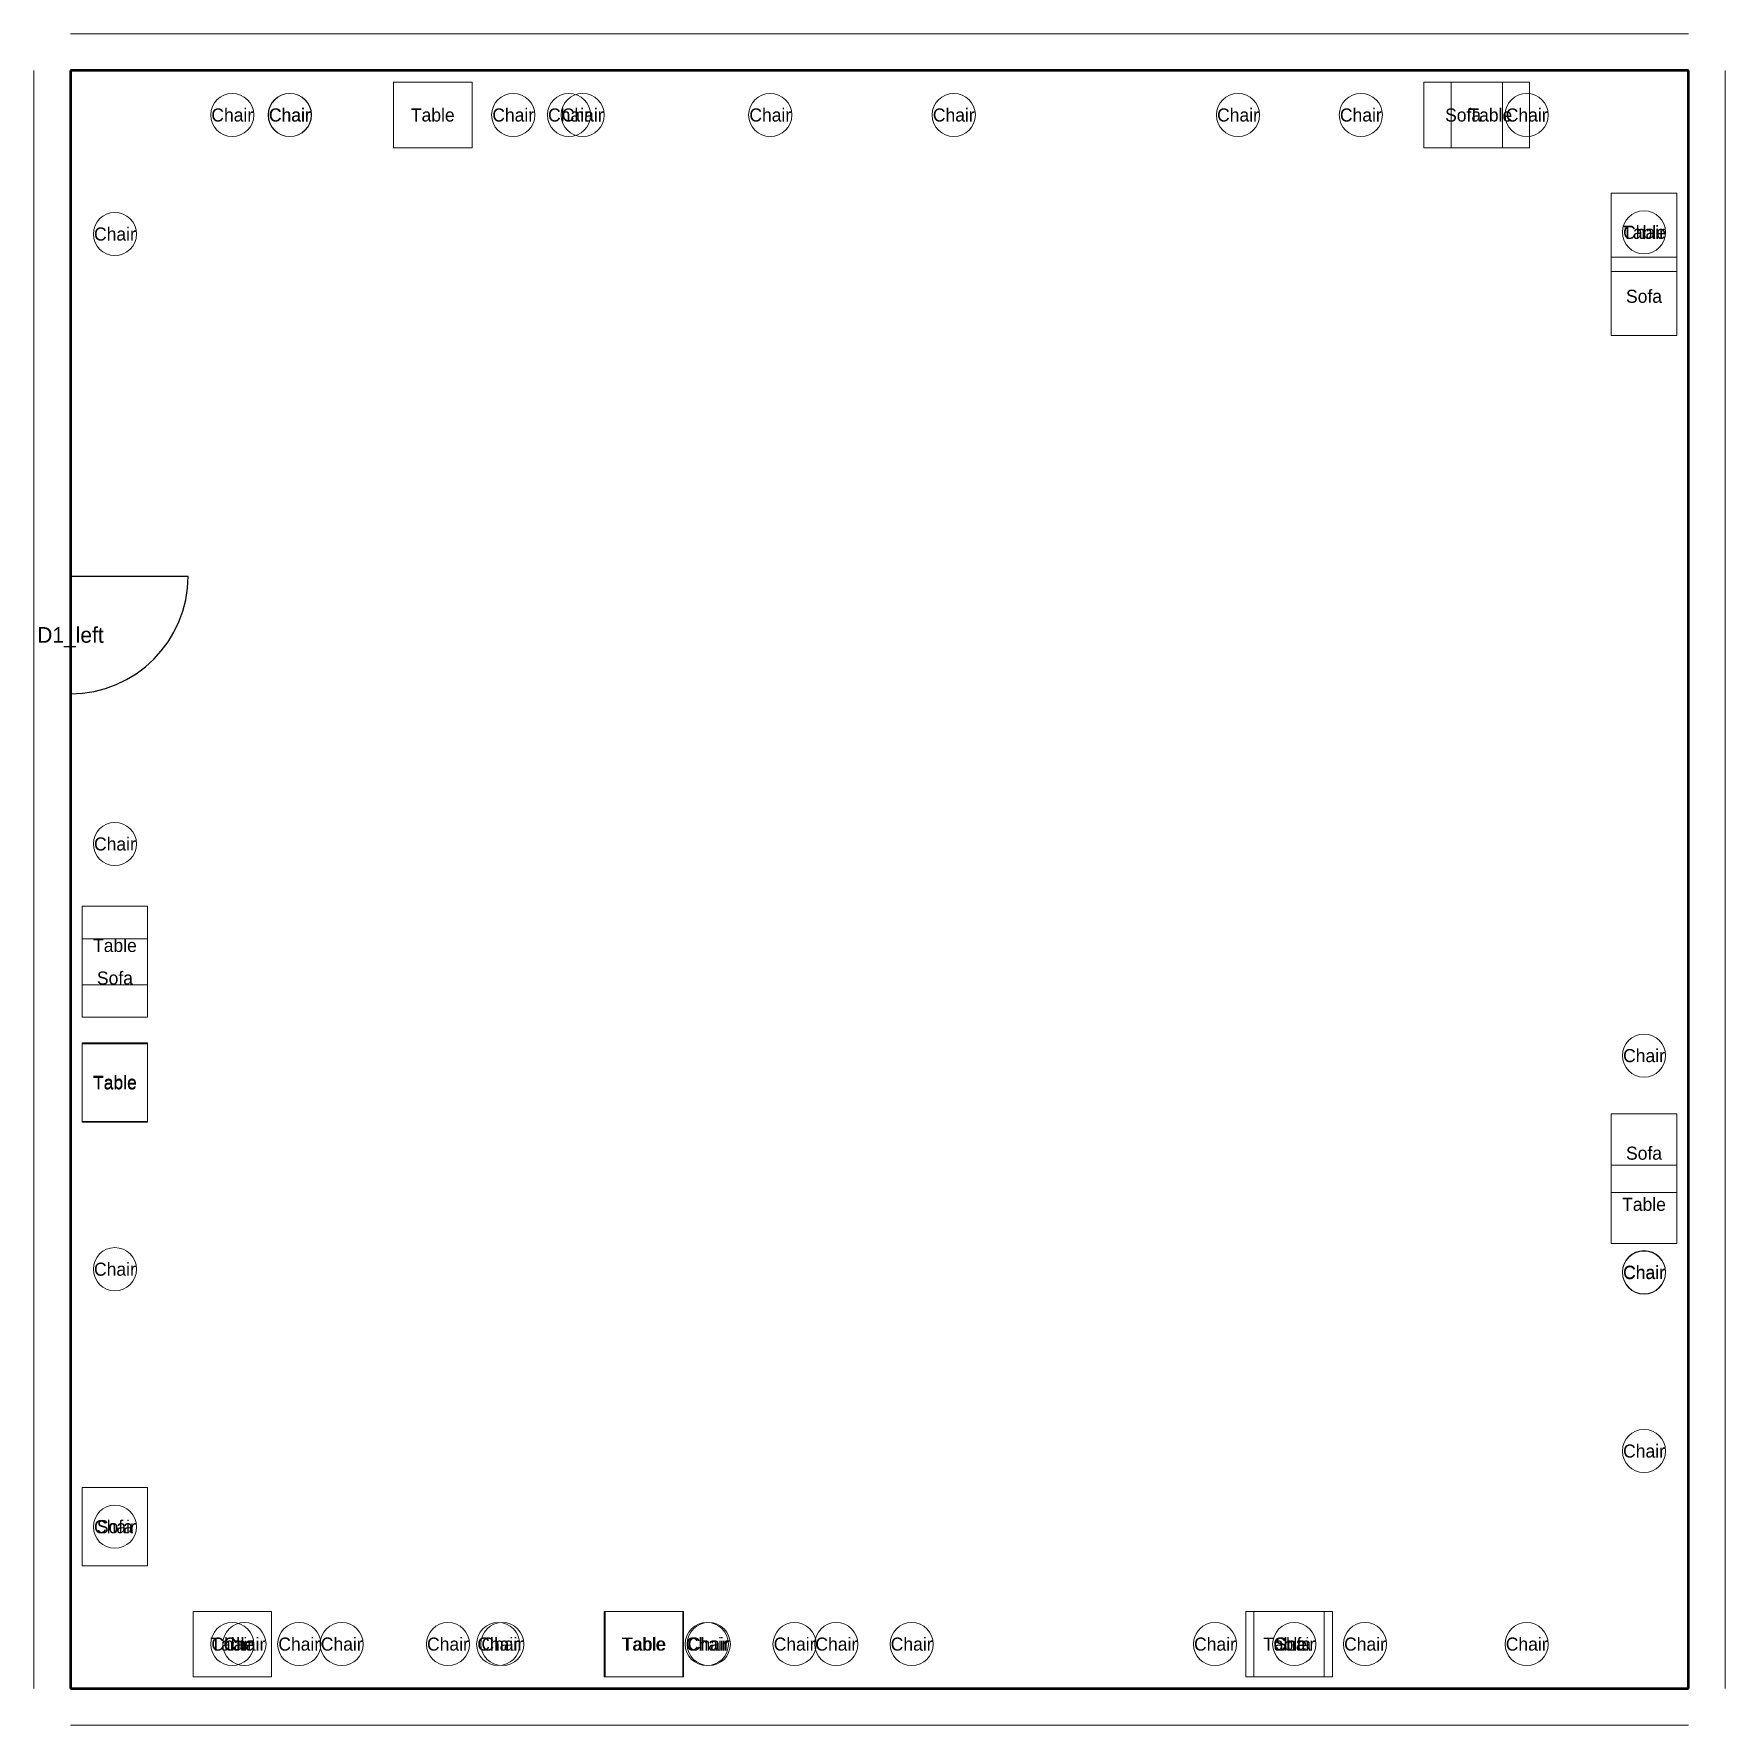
# Model space of a CAD drawing. Header units: metres. Extents: x -28 to 1265, y -28 to 1265.
import ezdxf
from ezdxf.enums import TextEntityAlignment as Align

# ---------------------------------------------------------------- set-up
doc = ezdxf.new("R2010")
doc.units = ezdxf.units.M
for name, color, linetype, lineweight in [('DIMS', 8, 'Continuous', 13), ('DOORS', 1, 'Continuous', 25), ('FURNITURE', 7, 'Continuous', 13), ('LABELS', 4, 'Continuous', 13), ('WALLS', 2, 'Continuous', 50)]:
    doc.layers.add(name, color=color, linetype=linetype, lineweight=lineweight)

msp = doc.modelspace()

# ---------------------------------------------------------------- linework, layer by layer
at = {"layer": 'DIMS'}
for p, q in [((1237, 1265), (0, 1265)), ((-28, 1237), (-28, 0)), ((1265, 0), (1265, 1237)), ((0, -28), (1237, -28))]:
    msp.add_line(p, q, dxfattribs=at)
at = {"layer": 'DOORS'}
msp.add_line((0, 850.5), (90, 850.5), dxfattribs=at)
msp.add_arc((0, 850.5), 90, -90, 0, dxfattribs=at)
at = {"layer": 'FURNITURE'}
for points in [[(307, 1228), (247, 1228), (247, 1178), (307, 1178), (307, 1228)], [(1094.7, 1228), (1034.7, 1228), (1034.7, 1178), (1094.7, 1178), (1094.7, 1228)], [(1115.5, 1228), (1055.5, 1228), (1055.5, 1178), (1115.5, 1178), (1115.5, 1228)], [(1228, 1083.3), (1228, 1143.3), (1178, 1143.3), (1178, 1083.3), (1228, 1083.3)], [(1228, 1034.4), (1228, 1094.4), (1178, 1094.4), (1178, 1034.4), (1228, 1034.4)], [(9, 598.1), (9, 538.1), (59, 538.1), (59, 598.1), (9, 598.1)], [(9, 573.2), (9, 513.2), (59, 513.2), (59, 573.2), (9, 573.2)], [(9, 493.6), (9, 433.6), (59, 433.6), (59, 493.6), (9, 493.6)], [(9, 493), (9, 433), (59, 433), (59, 493), (9, 493)], [(1228, 379.3), (1228, 439.3), (1178, 439.3), (1178, 379.3), (1228, 379.3)], [(1228, 340.2), (1228, 400.2), (1178, 400.2), (1178, 340.2), (1228, 340.2)], [(9, 153.7), (9, 93.7), (59, 93.7), (59, 153.7), (9, 153.7)], [(9, 153.7), (9, 93.7), (59, 93.7), (59, 153.7), (9, 153.7)], [(93.7, 9), (153.7, 9), (153.7, 59), (93.7, 59), (93.7, 9)], [(408.1, 9), (468.1, 9), (468.1, 59), (408.1, 59), (408.1, 9)], [(408.7, 9), (468.7, 9), (468.7, 59), (408.7, 59), (408.7, 9)], [(898.6, 9), (958.6, 9), (958.6, 59), (898.6, 59), (898.6, 9)], [(904.8, 9), (964.8, 9), (964.8, 59), (904.8, 59), (904.8, 9)]]:
    msp.add_lwpolyline(points, dxfattribs=at)
for centre in [(123.7, 1203), (123.7, 1203), (167.6, 1203), (167.8, 1203), (338.5, 1203), (381.1, 1203), (391.6, 1203), (535, 1203), (675.3, 1203), (892.6, 1203), (986.5, 1203), (1113.3, 1203), (34, 1112), (1203, 1113.3), (34, 645.7), (1203, 483.9), (34, 320.6), (1203, 318.3), (1203, 318), (1203, 181.6), (34, 123.7), (123.7, 34), (133, 34), (174.9, 34), (207.4, 34), (288.6, 34), (327, 34), (330.2, 34), (486.5, 34), (488, 34), (553.6, 34), (585.5, 34), (643.1, 34), (875, 34), (935.6, 34), (989.7, 34), (1113.3, 34)]:
    msp.add_circle(centre, 16.5, dxfattribs=at)
at = {"layer": 'WALLS', "lineweight": 50}
for p, q in [((1237, 1237), (0, 1237)), ((0, 1237), (0, 0)), ((1237, 0), (1237, 1237)), ((0, 0), (1237, 0))]:
    msp.add_line(p, q, dxfattribs=at)

# ---------------------------------------------------------------- texts
at = {"layer": 'LABELS'}
for s, height, p in [('Chair', 10, (123.7, 1203)), ('Chair', 10, (123.7, 1203)), ('Chair', 10, (167.6, 1203)), ('Chair', 10, (167.8, 1203)), ('Table', 10, (277, 1203)), ('Chair', 10, (338.5, 1203)), ('Chair', 10, (381.1, 1203)), ('Chair', 10, (391.6, 1203)), ('Chair', 10, (535, 1203)), ('Chair', 10, (675.3, 1203)), ('Chair', 10, (892.6, 1203)), ('Chair', 10, (986.5, 1203)), ('Sofa', 10, (1064.7, 1203)), ('Table', 10, (1085.5, 1203)), ('Chair', 10, (1113.3, 1203)), ('Chair', 10, (34, 1112)), ('Table', 10, (1203, 1113.3)), ('Chair', 10, (1203, 1113.3)), ('Sofa', 10, (1203, 1064.4)), ('D1_left', 12, (0, 805.5)), ('Chair', 10, (34, 645.7)), ('Table', 10, (34, 568.1)), ('Sofa', 10, (34, 543.2)), ('Chair', 10, (1203, 483.9)), ('Table', 10, (34, 463.6)), ('Table', 10, (34, 463)), ('Sofa', 10, (1203, 409.3)), ('Table', 10, (1203, 370.2)), ('Chair', 10, (34, 320.6)), ('Chair', 10, (1203, 318.3)), ('Chair', 10, (1203, 318)), ('Chair', 10, (1203, 181.6)), ('Chair', 10, (34, 123.7)), ('Sofa', 10, (34, 123.7)), ('Sofa', 10, (34, 123.7)), ('Table', 10, (123.7, 34)), ('Chair', 10, (123.7, 34)), ('Chair', 10, (133, 34)), ('Chair', 10, (174.9, 34)), ('Chair', 10, (207.4, 34)), ('Chair', 10, (288.6, 34)), ('Chair', 10, (327, 34)), ('Chair', 10, (330.2, 34)), ('Table', 10, (438.1, 34)), ('Table', 10, (438.7, 34)), ('Chair', 10, (486.5, 34)), ('Chair', 10, (488, 34)), ('Chair', 10, (553.6, 34)), ('Chair', 10, (585.5, 34)), ('Chair', 10, (643.1, 34)), ('Chair', 10, (875, 34)), ('Table', 10, (928.6, 34)), ('Chair', 10, (935.6, 34)), ('Sofa', 10, (934.8, 34)), ('Chair', 10, (989.7, 34)), ('Chair', 10, (1113.3, 34))]:
    msp.add_text(s, height=height, dxfattribs=at).set_placement(p, align=Align.MIDDLE_CENTER)

doc.saveas('drawing.dxf')
